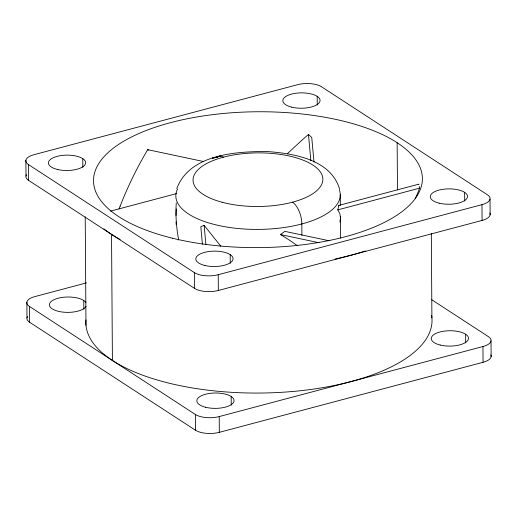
<?xml version="1.0" encoding="UTF-8"?>
<svg xmlns="http://www.w3.org/2000/svg" width="517" height="517" viewBox="0 0 517 517"><rect width="100%" height="100%" fill="white"/><g stroke="black" fill="none" stroke-linecap="round" stroke-linejoin="round"><path stroke-width="0.78" d="M340.432 217.812L339.934 222.071M176.019 215.44L176.303 208.887M176.271 202.929C175.392 215.324 176.413 227.81 178.682 240.004M418.925 184.653L418.835 184.149L338.79 205.411L337.821 209.876L339.798 213.424L340.432 217.353M176.801 188.595C189.493 154.286 235.952 151.462 266.934 151.513C293.811 153.471 331.016 159.372 339.721 189.519M119.013 209.055L120.067 206.302M297.075 245.497L291.866 241.833A119.75 38.672 21.3 0 0 280.537 234.569L284.841 231.351L329.019 240.728M220.791 246.208L204.137 225.334L200.816 226.711L202.418 244.237M110.554 211.123L176.607 193.578M337.821 209.876L419.539 188.169L419.242 186.411M86.423 282.902L34.923 296.577A17.307 7.148 -0.4 0 0 29.488 306.471L29.598 322.233L195.458 430.228A17.307 7.148 -0.4 0 0 219.324 432.335L483.065 362.288A17.307 7.148 -0.4 0 0 490.859 354.856M28.493 164.6L194.36 272.601A17.307 7.148 -0.4 0 0 218.226 274.708L481.967 204.661A17.307 7.148 -0.4 0 0 487.402 194.767L321.542 86.772A17.307 7.148 -0.4 0 0 297.676 84.665L33.935 154.712A17.307 7.148 -0.4 0 0 28.493 164.6L28.603 180.368L194.47 288.363A17.307 7.148 -0.4 0 0 218.336 290.47L482.077 220.423A17.307 7.148 -0.4 0 0 489.87 212.991M29.488 306.471L195.348 414.466A17.307 7.148 -0.4 0 0 219.214 416.573L482.956 346.526A17.307 7.148 -0.4 0 0 488.397 336.632L431.76 299.757M203.724 161.562L147.72 149.671L148.521 150.195M280.531 234.569L318.911 242.719M287.303 153.775A351.437 105.229 -51.7 0 1 308.468 134.414L311.745 137.496L314.006 162.189M338.79 205.411L339.016 205.811M308.462 134.433L310.872 160.709M204.137 225.334L205.889 244.444M176.168 224.507L176.064 221.929M490.026 199.039L490.135 214.801M491.014 340.903L491.124 356.665M25.986 176.097L25.876 160.335M26.974 317.961L26.865 302.199M481.967 204.661L482.077 220.423M482.956 346.526L483.065 362.288M464.634 192.369L464.699 201.035M465.63 334.234L465.688 342.907M431.32 233.51L431.908 317.852M397.146 142.718L397.476 189.939M340.386 216.455L340.548 238.15M317.205 96.369L317.264 105.041M301.909 235.222L301.831 223.945A17.307 8.356 75.1 0 0 292.506 202.186M230.201 254.635L230.259 263.302M231.189 396.5L231.248 405.166M218.226 274.708L218.336 290.47M219.214 416.573L219.324 432.335M194.36 272.601L194.47 288.363M195.348 414.466L195.458 430.228M111.536 234.363L112.415 360.465M85.215 216.823L85.977 325.258M82.765 158.635L82.823 167.308M83.754 300.5L83.819 309.172M340.27 194.515L340.341 205.423M29.598 322.233A17.307 7.148 -0.4 0 1 27.524 316.591M339.456 190.191A82.222 33.967 -0.4 0 1 255.411 229.412A82.222 33.967 -0.4 0 1 177.577 188.976M419.565 188.162A348.277 104.227 -24.8 0 1 415.196 198.567M217.159 157.31A17.307 8.356 75.1 0 1 223.396 157.187M120.08 206.309A351.437 307.318 -46.5 0 1 147.694 149.659M28.603 180.368A17.307 7.148 -0.4 0 1 26.535 174.72M365.306 250.952A173.092 71.508 -0.4 0 1 335.158 259.023M120.125 239.442A173.092 71.508 -0.4 0 1 103.865 228.831M431.605 315.564A173.092 71.508 -0.4 0 1 261.783 393.03A173.092 71.508 -0.4 0 1 85.971 319.907M86.068 306.426A18.606 7.684 -0.4 0 1 57.568 311.111A18.606 7.684 -0.4 0 1 57.161 298.503A18.606 7.684 -0.4 0 1 85.945 302.535M214.122 157.788L212.3 158.273L220.552 156.102L214.122 157.788M172.465 238.208A164.438 67.927 -0.4 0 0 422.344 180.304A164.438 67.927 -0.4 0 0 179.044 120.545A164.438 67.927 -0.4 0 0 172.465 238.208M222.207 202.276A64.909 26.813 -0.4 0 0 322.744 180.911A64.909 26.813 -0.4 0 0 228.902 155.875A64.909 26.813 -0.4 0 0 222.207 202.276M440.2 345.039A18.606 7.684 -0.4 0 0 468.48 338.486A18.606 7.684 -0.4 0 0 440.949 331.727A18.606 7.684 -0.4 0 0 440.2 345.039M205.766 407.306A18.606 7.684 -0.4 0 0 234.039 400.753A18.606 7.684 -0.4 0 0 206.509 393.993A18.606 7.684 -0.4 0 0 205.766 407.306M291.775 107.174A18.606 7.684 -0.4 0 0 320.055 100.621A18.606 7.684 -0.4 0 0 292.525 93.861A18.606 7.684 -0.4 0 0 291.775 107.174M57.342 169.44A18.606 7.684 -0.4 0 0 85.615 162.887A18.606 7.684 -0.4 0 0 58.085 156.128A18.606 7.684 -0.4 0 0 57.342 169.44M439.211 203.175A18.606 7.684 -0.4 0 0 467.491 196.622A18.606 7.684 -0.4 0 0 439.954 189.862A18.606 7.684 -0.4 0 0 439.211 203.175M204.777 265.441A18.606 7.684 -0.4 0 0 233.051 258.888A18.606 7.684 -0.4 0 0 205.52 252.122A18.606 7.684 -0.4 0 0 204.777 265.441"/></g></svg>
